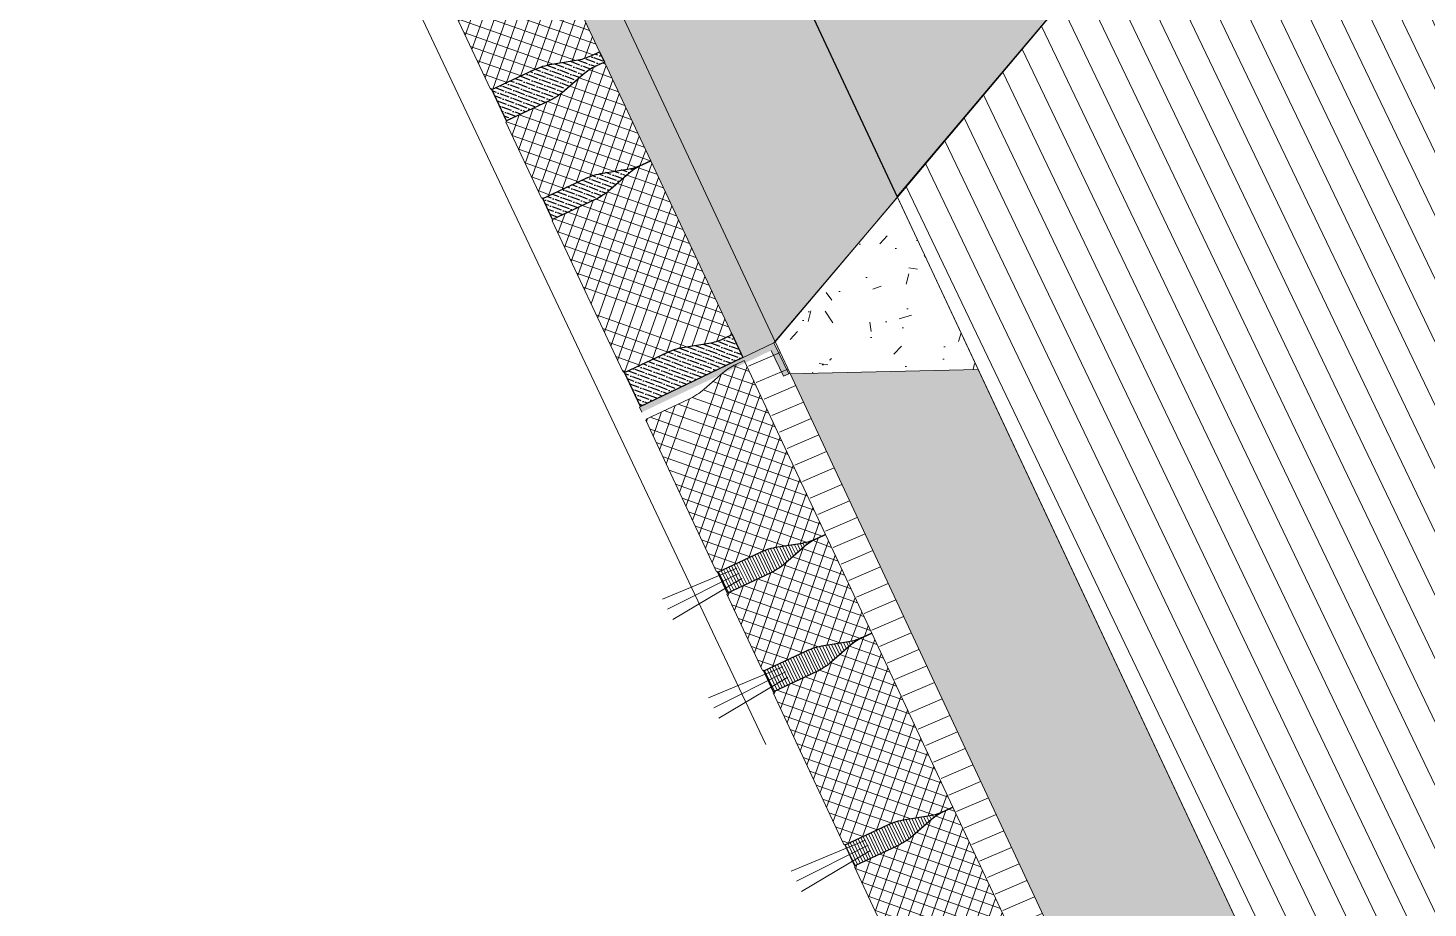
# Model space of a CAD drawing. Header units: metres. Extents: x 678805 to 1359287, y 2747329 to 5497370.
# Drawn here: x 679528.22 to 679529.441, y 2747457.234 to 2747458.002 of the extents above; entities that cross this region are included whole.
import ezdxf

# ---------------------------------------------------------------- set-up
doc = ezdxf.new("R2010")
doc.units = ezdxf.units.M
doc.layers.add('02-L-Waterfeatures 01', color=7, linetype='Continuous', true_color=0x4da6ff)
doc.layers.add('XREF_MON_WATERFEATURE$0$EIT_3 TR sorra', color=7, linetype='Continuous', true_color=0xd8ceb0)
doc.layers.add('XREF_MON_WATERFEATURE$0$-aux', color=50, linetype='Continuous', plot=False)
doc.layers.add('XREF_MON_WATERFEATURE$0$00_Aux', color=6, linetype='Continuous', plot=False)
for name, color, linetype, lineweight, true_color in [('XREF_MON_WATERFEATURE$0$02-L-projecció', 7, 'Continuous', 5, 0x636363), ('XREF_MON_WATERFEATURE$0$3- TR terra vegetal', 7, 'Continuous', 0, 0xbea68e), ('XREF_MON_WATERFEATURE$0$3-TR sorra granitica', 7, 'Continuous', 0, 0xf2dac9), ('XREF_MON_WATERFEATURE$0$3-TR tot_u', 7, 'Continuous', 5, 0x787878)]:
    doc.layers.add(name, color=color, linetype=linetype, lineweight=lineweight, true_color=true_color)
for name, color, linetype, lineweight in [('XREF_MON_WATERFEATURE$0$02-L-seccionat', 6, 'Continuous', 5), ('XREF_MON_WATERFEATURE$0$03-TR-L-1-CM', 7, 'Continuous', 0), ('XREF_MON_WATERFEATURE$0$1-CM', 7, 'Continuous', 0), ('XREF_MON_WATERFEATURE$0$1-L-GESPA', 64, 'Continuous', 0), ('XREF_MON_WATERFEATURE$0$2-metall', 5, 'Continuous', 0), ('XREF_MON_WATERFEATURE$0$3-TR Formigó', 252, 'Continuous', 0), ('XREF_MON_WATERFEATURE$0$3-TR terra compactada', 45, 'Continuous', 0), ('XREF_MON_WATERFEATURE$0$3-TR Tot-u', 37, 'Continuous', 0)]:
    doc.layers.add(name, color=color, linetype=linetype, lineweight=lineweight)

# ---------------------------------------------------------------- blocks, each defined once
blk = doc.blocks.new('XREF_MON_WATERFEATURE$0$Galvanized Metal Plate 100x30x1')
at = {"layer": 'XREF_MON_WATERFEATURE$0$2-metall'}
blk.add_hatch(color=256, dxfattribs=at).paths.add_polyline_path([(-0.005000000000002558, 0.1299999999767181), (-0.005000000000002558, 0.004999999999995453), (-0.03000000000000114, 0.005000000000009663), (-0.03000000000000114, 1.4210854715202e-14), (0, 0), (0, 0.1299999999767181)])
blk.add_line((-0.005000000000002558, 0.005000000000009663), (-0.03000000000000114, 0.005000000000009663), dxfattribs=at)
blk.add_lwpolyline([(-0.03000000000000114, 0.004999999999995453), (-0.03000000000000114, 1.4210854715202e-14), (0, 0), (0, 0.1299999999767181), (-0.005000000000002558, 0.1299999999767181)], dxfattribs=at)
blk = doc.blocks.new('XREF_MON_WATERFEATURE$0$General Section WaterFalls')
at = {"layer": 'XREF_MON_WATERFEATURE$0$3- TR terra vegetal'}
h = blk.add_hatch(dxfattribs=at)
h.set_pattern_fill('_USER', color=256, scale=0.002499999999999999, angle=-18.27604261022104, style=0, pattern_type=0)
h.set_pattern_definition([(359.9999999999999, (2.092076445464045, -0.01892526843585074), (0, 0.0025), [])])
edge = h.paths.add_edge_path()
edge.add_line((50.09015414258465, -32.03925677854568), (50.09022824896201, -32.03106133504419))
edge.add_arc((50.04181267134845, -32.03062353073619), 0.04841755740300056, -0.5180901328443627, 15.48092904174739)
edge.add_line((50.08847360871732, -32.01770003139973), (50.0827147467043, -31.99690736964207))
edge.add_arc((50.13778609549627, -31.9816544749774), 0.05714459103332797, 179.4819066751375, 195.480925755062, ccw=False)
edge.add_line((50.08064384059981, -31.98113775625825), (50.08101573729611, -31.9400106680872))
edge.add_line((50.08101573679596, -31.94001066684723), (50.10108579547624, -31.94019215258304))
edge.add_line((50.10108579555526, -31.94019215321168), (50.1007138975761, -31.98131924341105))
edge.add_arc((50.04357164772227, -31.98080252739601), 0.05714458607383564, -16.517109407062094, -0.5180902821103928, ccw=False)
edge.add_line((50.0983581552282, -31.9970488275867), (50.09222422541081, -32.01773394709809))
edge.add_arc((50.13864381890744, -32.0314991415944), 0.04841755087200608, 163.4828839569682, 179.481903067111)
edge.add_line((50.09022824745625, -32.03106133197434), (50.09015414163979, -32.03925677860345))
h = blk.add_hatch(dxfattribs=at)
h.set_pattern_fill('_USER', color=256, scale=0.002499999999999999, angle=-18.27604261022104, style=0, pattern_type=0)
h.set_pattern_definition([(359.9999999999999, (2.58574721775949, -0.02339298371225595), (0, 0.0025), [])])
edge = h.paths.add_edge_path()
edge.add_line((50.25763842603192, -32.0407748434227), (50.25771253424893, -32.03257939954797))
edge.add_arc((50.20929696084931, -32.03214159375057), 0.04841755328710718, -0.5180908874735294, 15.48092828320253)
edge.add_line((50.25595789309591, -32.01921809697524), (50.25019903111838, -31.99842543473889))
edge.add_arc((50.30527038266882, -31.9831725358963), 0.05714459455714467, 179.4819104452081, 195.4809295709795, ccw=False)
edge.add_line((50.24812812451273, -31.98265581903979), (50.2485000218723, -31.94152873108779))
edge.add_line((50.24850002210587, -31.94152873172425), (50.26857008038763, -31.94171021978044))
edge.add_line((50.26857007993385, -31.94171022018418), (50.26819818249923, -31.98283730762099))
edge.add_arc((50.21105592092499, -31.98232059064321), 0.05714459782225906, -16.51710976891951, -0.5180906227978994, ccw=False)
edge.add_line((50.26584244053811, -31.99856689432636), (50.2597085109773, -32.01925201343209))
edge.add_arc((50.30612809769809, -32.03301720693707), 0.04841754412309885, 163.4828842022214, 179.4819033208883)
edge.add_line((50.25771253323182, -32.03257939731702), (50.25763842593873, -32.04077484247767))
h = blk.add_hatch(dxfattribs=at)
h.set_pattern_fill('_USER', color=256, scale=0.002499999999999999, angle=-18.27604261022104, style=0, pattern_type=0)
h.set_pattern_definition([(359.9999999999999, (2.680706356652081, -0.02425879612565041), (0, 0.0025), [])])
edge = h.paths.add_edge_path()
edge.add_line((50.35259756399319, -32.04164065467194), (50.35267167209965, -32.0334452107607))
edge.add_arc((50.30425609834492, -32.03300740593113), 0.04841755328710718, -0.5180908874735294, 15.48092820665205)
edge.add_line((50.3509170319885, -32.02008390938863), (50.34515816993591, -31.9992912466371))
edge.add_arc((50.40022952109575, -31.98403834691271), 0.0571445946539326, 179.4819104096079, 195.4809295061197, ccw=False)
edge.add_line((50.34308726340532, -31.98352163145319), (50.34345916065434, -31.94239454346468))
edge.add_line((50.34345916099846, -31.94239454343915), (50.36352921924474, -31.94257603197402))
edge.add_line((50.36352921882644, -31.94257603259757), (50.36315732150236, -31.98370312007089))
edge.add_arc((50.30601506168023, -31.98318640282378), 0.05714459620778652, -16.51711018543432, -0.5180910848902727, ccw=False)
edge.add_line((50.36080157896504, -31.99943270580843), (50.35466764951477, -32.02011782495067))
edge.add_arc((50.40108723752201, -32.03388301935047), 0.04841754573785231, 163.4828835922333, 179.4819027326508)
edge.add_line((50.35267167072743, -32.03344520879909), (50.35259756354488, -32.04164065399625))
at = {"layer": 'XREF_MON_WATERFEATURE$0$3-TR Formigó'}
h = blk.add_hatch(dxfattribs=at)
h.set_pattern_fill('ANSI37', color=256, scale=0.002999999999999998, angle=-18.34738595099282, style=0)
h.set_pattern_definition([(44.92865665922822, (6.574989960994571, -0.8212442570365965), (-0.006726800370768202, 0.006743573368165632), []), (134.9286566592282, (6.574989960994571, -0.8212442570365965), (-0.006743573368165632, -0.006726800370768202), [])])
edge = h.paths.add_edge_path()
edge.add_line((50.09015414165333, -32.03925677854568), (50.09022825064414, -32.03106133492651))
edge.add_arc((50.0418126732111, -32.03062353143468), 0.04841755740300056, -0.5180901328443627, 15.48092904174739)
edge.add_line((50.08847361011431, -32.01770003209822), (50.082714746858, -31.99690737336275))
edge.add_arc((50.13778609735891, -31.98165447684005), 0.05714459329498054, 179.4819078841241, 195.480927047344, ccw=False)
edge.add_line((50.08064384013414, -31.98113775881939), (50.08101570466689, -31.94001416588591))
edge.add_line((50.08101570466533, -31.94001416582614), (50.08021853193665, -31.94000695801429))
edge.add_line((50.08021853258833, -31.94000695785508), (50.08022616449849, -31.9391629164334))
edge.add_line((50.08022616337985, -31.93916291650385), (49.88066287337971, -31.9373583410329))
edge.add_line((49.88066287478432, -31.93735834117979), (49.8806552416227, -31.93820238267856))
edge.add_line((49.88065524073318, -31.93820238253102), (49.87985806862002, -31.93819517099926))
edge.add_line((49.8798580695875, -31.93819517130032), (49.87948620491281, -31.97931876614852))
edge.add_arc((49.82234394503757, -31.97880205418915), 0.05714459526864141, -16.517105482874115, -0.51808637105961, ccw=False)
edge.add_line((49.87713046325371, -31.99504835251719), (49.87099653203883, -32.01573347254785))
edge.add_arc((49.91741613019258, -32.02949866233394), 0.04841755376269415, 163.4828921215473, 179.4819112537158)
edge.add_line((49.86900055548176, -32.02906085946597), (49.86892644744626, -32.03725630241984))
edge.add_line((49.86892644735053, -32.03725630184636), (50.09015414218705, -32.03925677841718))
h = blk.add_hatch(dxfattribs=at)
h.set_pattern_fill('ANSI37', color=256, scale=0.002999999999999998, angle=-18.34738595099282, style=0)
h.set_pattern_definition([(44.92865665922822, (7.163620001636446, -0.8265635166317225), (-0.006726800370768202, 0.006743573368165632), []), (134.9286566592282, (7.163620001636446, -0.8265635166317225), (-0.006743573368165632, -0.006726800370768202), [])])
edge = h.paths.add_edge_path()
edge.add_line((50.25763845723122, -32.04077127645724), (50.25771256441787, -32.03257583273263))
edge.add_arc((50.20929698366672, -32.03213802166283), 0.04841755954794266, -0.5180984677643847, 15.48092063279454)
edge.add_line((50.2559579256922, -32.01921452931128), (50.25019906173714, -31.99842187083545))
edge.add_arc((50.30527040828019, -31.98316897451878), 0.05714459000223031, 179.4819084718825, 195.480927569171, ccw=False)
edge.add_line((50.24812815524638, -31.98265225766227), (50.24850001933695, -31.94152866458275))
edge.add_line((50.2485000193119, -31.94152866466902), (50.24770284632257, -31.94152145579029))
edge.add_line((50.24770284630358, -31.94152145530097), (50.24771047898754, -31.94067741413484))
edge.add_line((50.2477104794234, -31.94067741371691), (50.10189057002284, -31.93935881801454))
edge.add_line((50.10189056908712, -31.93935881834477), (50.10188293810496, -31.94020286252492))
edge.add_line((50.10188293782994, -31.94020286295563), (50.10108576424015, -31.94019564995541))
edge.add_line((50.10108576482162, -31.94019564893097), (50.10071390040758, -31.98131924484604))
edge.add_arc((50.0435716509819, -31.98080252902582), 0.05714458607383564, -16.517109407062094, -0.5180902821103928, ccw=False)
edge.add_line((50.09835815848783, -31.99704882968217), (50.09222422889561, -32.01773395073912))
edge.add_arc((50.13864382216707, -32.03149914415553), 0.0484175511476064, 163.4828856008782, 179.4819047255243)
edge.add_line((50.09022825118154, -32.03106133593246), (50.09015414222622, -32.03925677907296))
edge.add_line((50.09015414165333, -32.03925677854568), (50.25763845662859, -32.04077127608215))
h = blk.add_hatch(dxfattribs=at)
h.set_pattern_fill('ANSI37', color=256, scale=0.002999999999999998, angle=-18.34738595099282, style=0)
h.set_pattern_definition([(44.92865665922822, (7.163619969505817, -0.8265670840628445), (-0.006726800370768202, 0.006743573368165632), []), (134.9286566592282, (7.163619969505817, -0.8265670840628445), (-0.006743573368165632, -0.006726800370768202), [])])
edge = h.paths.add_edge_path()
edge.add_line((50.35259759612381, -32.04163708933629), (50.35267170577789, -32.03344164593616))
edge.add_arc((50.30425612116233, -32.03300384292379), 0.04841756400291587, -0.5180874265220123, 15.48093170709386)
edge.add_line((50.35091706365347, -32.02008034079336), (50.34515820021564, -31.99928768297873))
edge.add_arc((50.40022954670712, -31.98403478809632), 0.05714458932275431, 179.4819072091404, 195.4809263397831, ccw=False)
edge.add_line((50.34308729460463, -31.98351806961), (50.34345915921244, -31.9423944771917))
edge.add_line((50.34345915867016, -31.94239447661676), (50.3426619857163, -31.94238726725935))
edge.add_line((50.3426619861275, -31.9423872679472), (50.34266961884694, -31.94154322630239))
edge.add_line((50.34266961878166, -31.94154322566465), (50.2693748212635, -31.94088044918907))
edge.add_line((50.26937482180074, -31.94088044855744), (50.26936718871418, -31.9417244905714))
edge.add_line((50.26936718821526, -31.94172449130565), (50.26857001514269, -31.94171727896665))
edge.add_line((50.26857001474127, -31.94171727937646), (50.26819815062338, -31.98284087587974))
edge.add_arc((50.21105590183288, -31.98232416110113), 0.05714458472601425, -16.51710749379299, -0.5180883785645278, ccw=False)
edge.add_line((50.26584240887314, -31.99857045919634), (50.25970847832561, -32.0192555809186))
edge.add_arc((50.30612807394937, -32.03302077180706), 0.04841755169880714, 163.4828888886983, 179.4819080003339)
edge.add_line((50.25771250203252, -32.03258296730928), (50.25763839477082, -32.0407784105187))
edge.add_line((50.25763839529827, -32.04077841015533), (50.35259759655146, -32.04163708883824))
h = blk.add_hatch(dxfattribs=at)
h.set_pattern_fill('ANSI37', color=256, scale=0.002999999999999998, angle=-18.34738595099282, style=0)
h.set_pattern_definition([(44.92865665922822, (7.426063454709947, -0.8289438264910132), (-0.006726800370768202, 0.006743573368165632), []), (134.9286566592282, (7.426063454709947, -0.8289438264910132), (-0.006743573368165632, -0.006726800370768202), [])])
edge = h.paths.add_edge_path()
edge.add_line((50.52008191077039, -32.04315158678219), (50.52015601795703, -32.03495614305758))
edge.add_arc((50.4717404381372, -32.03451833128929), 0.04841755954794266, -0.5180984677643847, 15.48092063279454)
edge.add_line((50.51840137923136, -32.02159483870491), (50.5126425152763, -32.00080218022907))
edge.add_arc((50.56771386228502, -31.98554928484373), 0.05714459000223031, 179.4819084718825, 195.480927569171, ccw=False)
edge.add_line((50.5105716092512, -31.98503256775439), (50.51094347334178, -31.94390897467488))
edge.add_line((50.51094347285107, -31.94390897406265), (50.51014629986173, -31.94390176518392))
edge.add_line((50.51014629984275, -31.94390176446177), (50.5101539325267, -31.94305772329564))
edge.add_line((50.51015393296257, -31.94305772334337), (50.364334023562, -31.941739127641))
edge.add_line((50.3643340235576, -31.94173912820406), (50.36432639257544, -31.94258317238421))
edge.add_line((50.36432639230043, -31.94258317304775), (50.36352921871064, -31.94257596004753))
edge.add_line((50.36352921882644, -31.94257595902309), (50.36315735441241, -31.98369955493817))
edge.add_arc((50.3060151040554, -31.98318283958361), 0.05714458607383564, -16.517109407062094, -0.5180902821103928, ccw=False)
edge.add_line((50.36080161202699, -31.99942913930863), (50.35466768243477, -32.02011426036558))
edge.add_arc((50.40108727663755, -32.03387945378199), 0.0484175511476064, 163.4828856008782, 179.4819047255243)
edge.add_line((50.35267170518637, -32.03344164555892), (50.35259759623104, -32.04163708869942))
edge.add_line((50.35259759519249, -32.04163708817214), (50.52008191016775, -32.04315158570861))
h = blk.add_hatch(dxfattribs=at)
h.set_pattern_fill('ANSI37', color=256, scale=0.002999999999999999, angle=-18.27604261022104, style=0)
h.set_pattern_definition([(44.99999999999999, (6.980979096144438, -0.8794423167128116), (-0.006735192090801862, 0.006735192090801865), []), (134.9999999999999, (6.980979096144438, -0.8794423167128116), (-0.006735192090801865, -0.006735192090801862), [])])
edge = h.paths.add_edge_path()
edge.add_line((50.71246720058843, -32.04463402274996), (50.71253110301843, -32.03643849305733))
edge.add_arc((50.66411501541734, -32.03606096841395), 0.04841755882590122, -0.4467548583182131, 15.55226428892074)
edge.add_line((50.71075982786715, -32.0230793855153), (50.70497507786727, -32.0022939139656))
edge.add_arc((50.76002739137039, -31.98697245540097), 0.05714459101218528, 179.5532511125338, 195.5522702470631, ccw=False)
edge.add_line((50.70288453763351, -31.98652689019218), (50.70320519523069, -31.94540286626992))
edge.add_line((50.70320519478992, -31.94540286529809), (50.70240801332557, -31.94539664912965))
edge.add_line((50.70240801339969, -31.94539665011689), (50.70241459535286, -31.94455259982676))
edge.add_line((50.70241459598765, -31.94455259945244), (50.55659315752607, -31.94341557642186))
edge.add_line((50.55659315735102, -31.94341557612643), (50.55658657746676, -31.94425962906142))
edge.add_line((50.55658657709137, -31.94425962935202), (50.5557893951371, -31.94425340909859))
edge.add_line((50.55578939570114, -31.94425340881571), (50.55546873763446, -31.98537743601571))
edge.add_arc((50.49832588853315, -31.98493187315762), 0.0571445857302265, -16.445765776522194, -0.4467466918054015, ccw=False)
edge.add_line((50.5531325833872, -32.00110994186252), (50.54702441502839, -32.02180268502477))
edge.add_arc((50.59346111305058, -32.03551006736234), 0.04841755091846363, 163.5542290581637, 179.5532481786626)
edge.add_line((50.54504503356293, -32.03513254504651), (50.54498112947479, -32.04332807419154))
edge.add_line((50.54498113039881, -32.04332807380706), (50.71246720138104, -32.04463402225306))
h = blk.add_hatch(dxfattribs=at)
h.set_pattern_fill('ANSI37', color=256, scale=0.002999999999999999, angle=-18.27604261022104, style=0)
h.set_pattern_definition([(44.99999999999999, (6.980979096610099, -0.8794423160143197), (-0.006735192090801862, 0.006735192090801865), []), (134.9999999999999, (6.980979096610099, -0.8794423160143197), (-0.006735192090801865, -0.006735192090801862), [])])
edge = h.paths.add_edge_path()
edge.add_line((50.80742737138644, -32.04537795693614), (50.80749127628386, -32.03718242756798))
edge.add_arc((50.75907518528402, -32.03680491168052), 0.04841756329248895, -0.4467438236486732, 15.55227535667759)
edge.add_line((50.80571999913082, -32.02382331714034), (50.79993524964816, -32.00303784625186))
edge.add_arc((50.85498756309971, -31.98771639121696), 0.05714459042789036, 179.553249814863, 195.5522689535439, ccw=False)
edge.add_line((50.79784470889717, -31.98727082437836), (50.79816536701158, -31.94614680111731))
edge.add_line((50.7981653669849, -31.94614680111408), (50.79736818570207, -31.94614058402479))
edge.add_line((50.79736818606034, -31.94614058430307), (50.79737476790297, -31.94529653397643))
edge.add_line((50.79737476818264, -31.94529653410427), (50.72407920216135, -31.94472502299807))
edge.add_line((50.72407920192927, -31.94472502241842), (50.72407261968404, -31.9455690735929))
edge.add_line((50.72407261934131, -31.9455690740142), (50.72327543805031, -31.94556285397982))
edge.add_line((50.72327543841675, -31.9455628534779), (50.72295478064622, -31.9866868812661))
edge.add_arc((50.66581193264574, -31.98624132014811), 0.05714458402054452, -16.445764324364518, -0.44674515957092353, ccw=False)
edge.add_line((50.72061862656847, -32.00241938629188), (50.71451045728983, -32.02311212964074))
edge.add_arc((50.76094715623185, -32.03681950992905), 0.04841755135676758, 163.554232349569, 179.5532514948844)
edge.add_line((50.71253107720986, -32.03644199064001), (50.71246717470481, -32.04463751981746))
edge.add_line((50.7124671745114, -32.0446375196334), (50.80742737128873, -32.04537795704346))
h = blk.add_hatch(dxfattribs=at)
h.set_pattern_fill('ANSI37', color=256, scale=0.002999999999999999, angle=-18.27604261022104, style=0)
h.set_pattern_definition([(44.99999999999999, (7.253425007686019, -0.8815736698452383), (-0.006735192090801862, 0.006735192090801865), []), (134.9999999999999, (7.253425007686019, -0.8815736698452383), (-0.006735192090801865, -0.006735192090801862), [])])
edge = h.paths.add_edge_path()
edge.add_line((50.98491311166435, -32.04676537588239), (50.98497701409435, -32.03856984618975))
edge.add_arc((50.93656092695892, -32.03819232201204), 0.04841755882590122, -0.4467548583182131, 15.55226428892074)
edge.add_line((50.98320573894307, -32.02521073864773), (50.97742098894319, -32.00442526709803))
edge.add_arc((51.03247330337763, -31.98910380806774), 0.05714459101218528, 179.5532511125338, 195.5522702470631, ccw=False)
edge.add_line((50.97533044917509, -31.98865824332461), (50.97565110677228, -31.94753421940235))
edge.add_line((50.9756511063315, -31.94753421843052), (50.97485392486715, -31.94752800226208))
edge.add_line((50.97485392494127, -31.94752800348215), (50.97486050689444, -31.94668395319202))
edge.add_line((50.97486050752923, -31.9466839521192), (50.82903906906765, -31.94554692908863))
edge.add_line((50.82903906842694, -31.94554692925885), (50.82903248854268, -31.94639098219385))
edge.add_line((50.82903248863295, -31.94639098271728), (50.82823530667869, -31.94638476246385))
edge.add_line((50.82823530677706, -31.94638476194814), (50.82791464871038, -31.98750878914814))
edge.add_arc((50.77077180054039, -31.98706322629005), 0.0571445857302265, -16.445765776522194, -0.4467466918054015, ccw=False)
edge.add_line((50.82557849492878, -32.00324129499495), (50.81947032656997, -32.02393403815719))
edge.add_arc((50.86590702459216, -32.03764142049477), 0.04841755091846363, 163.5542290581637, 179.5532481786626)
edge.add_line((50.81749094463885, -32.0372638979461), (50.81742704055071, -32.04545942709113))
edge.add_line((50.81742704147473, -32.04545942693949), (50.98491311245696, -32.04676537538549))
at = {"layer": 'XREF_MON_WATERFEATURE$0$3-TR sorra granitica'}
h = blk.add_hatch(dxfattribs=at)
h.set_pattern_fill('LINE', color=256, scale=0.004999999999999998, angle=69.72395738977895, style=0)
h.set_pattern_definition([(87.99999999999994, (68.07752234721556, 216.894108738983), (-0.01586532937892815, 0.0005540295101522106), [])])
h.paths.add_polyline_path([(46.89664648473263, -32.04174399282783), (50.52290014317259, -32.07450938317925), (50.52317120041698, -32.04451060760766), (46.89664648519829, -32.01037536654621)])
at = {"layer": 'XREF_MON_WATERFEATURE$0$3-TR terra compactada'}
h = blk.add_hatch(dxfattribs=at)
h.set_pattern_fill('LINE', color=256, scale=0.007499999999999998)
h.set_pattern_definition([(359.9999999999999, (-1.593222050461918, -1.450000001117587), (3.469446951953614e-18, 0.0238125), [])])
edge = h.paths.add_edge_path(flags=16)
edge.add_arc((87.91270721703768, -34.89102650922723), 0.03000000000000113, 0, 360)
h.paths.add_polyline_path([(60.86794612370431, -34.06345526850782), (60.86794612370431, -34.8165326055605), (77.28848761087283, -34.81653260439634), (77.28848760994151, -35.96653260430321), (94.02980208816007, -35.96653260337189), (94.02346620196477, -34.53352967253886), (88.77741158520803, -34.42881766473874), (88.7764219455421, -34.4783984052483), (88.67512278445065, -34.8564527768176), (84.06023222394288, -34.76436978625134), (83.96552849235013, -34.41241660504602), (83.95774579746649, -34.38224918977357), (83.95875280490145, -34.33179827523418), (79.98875382728875, -34.25026744417846), (79.98875382775441, -35.78771875007078), (77.43852502759546, -35.78771875007078), (77.43852502852678, -35.43748732609674), (78.61814005719498, -35.43770227907225), (78.05505687510595, -33.4629564518109), (67.10211191978306, -33.3788115279749), (67.01179703883827, -33.17811179091223), (66.85097349714488, -33.17687627975829), (63.56725041614845, -33.15126436809078), (63.56725041707978, -34.70336046814919), (61.01713174395263, -34.70336046768352), (61.01713174441829, -34.35336060426198), (62.10765844490379, -34.35336060402915), (61.58575402200222, -32.50950451311655), (50.6815704330802, -32.42573419259861), (50.59114177431911, -32.2250335814897), (50.42511908290908, -32.2237581287045), (47.14811543934047, -32.19819437991828), (47.14721526950598, -33.38156245509163), (44.99754665372893, -33.38156245509163), (44.99754665279761, -33.03156259073876), (45.56926759378985, -33.03156259120442), (45.14311256445944, -31.55625739693642), (34.2616229839623, -31.47266142093576), (34.17091776337475, -31.2719586850144), (34.00475173024461, -31.27068213094026), (30.72633214015514, -31.24511096207425), (30.72633214108646, -32.37863686797209), (28.57621343620121, -32.37863686820492), (28.57621343526989, -32.02863700361922), (29.14793437626213, -32.02863700361922), (28.72177934786305, -30.55333180958405), (17.8412764519453, -30.4697434140835), (17.68143947003409, -31.50181839196011), (28.27606689184904, -31.50181839149445), (28.27606689091772, -32.61037793336436), (44.44740463607013, -32.61037793196738), (44.44740463700145, -34.06345526920632)])
at = {"layer": 'XREF_MON_WATERFEATURE$0$3-TR Tot-u'}
h = blk.add_hatch(dxfattribs=at)
h.set_pattern_fill('EARTH', color=256, scale=0.004999999999999998, angle=-84.07414778341365)
h.set_pattern_definition([(275.9258522165863, (-9.313225746154785e-10, -4.656612873077393e-10), (0.03485825126725671, -0.02830242601949161), [0.03175, -0.03175]), (275.9258522165863, (0.01184262614697218, 0.001229217275977135), (0.03485825126725671, -0.02830242601949161), [0.03175, -0.03175]), (275.9258522165863, (0.02368525322526693, 0.002458434319123626), (0.03485825126725671, -0.02830242601949161), [0.03175, -0.03175]), (5.925852216586345, (0.02804253529757261, -0.00107936910353601), (0.02830242601949161, 0.03485825126725671), [0.03174999999999998, -0.03174999999999998]), (5.925852216586345, (0.02927175164222717, -0.01292199594900012), (0.02830242601949161, 0.03485825126725671), [0.03174999999999998, -0.03174999999999998]), (5.925852216586345, (0.03050096938386559, -0.02476462326012552), (0.02830242601949161, 0.03485825126725671), [0.03174999999999998, -0.03174999999999998])])
h.paths.add_polyline_path([(50.42511908290908, -32.2237581287045), (50.49240500992164, -32.07423384138383), (46.89760287944227, -32.04175263433717), (46.89760287851095, -32.08275678753853), (47.1476576034911, -32.19819080852903)])
h = blk.add_hatch(dxfattribs=at)
h.set_pattern_fill('EARTH', color=256, scale=0.004999999999999998, angle=-84.07414778341365)
h.set_pattern_definition([(275.9258522165863, (60.71546804439276, -33.50333952344954), (0.03485825126725671, -0.02830242601949161), [0.03175, -0.03175]), (275.9258522165863, (60.72731067147106, -33.50211030617356), (0.03485825126725671, -0.02830242601949161), [0.03175, -0.03175]), (275.9258522165863, (60.73915329854935, -33.50088108866476), (0.03485825126725671, -0.02830242601949161), [0.03175, -0.03175]), (5.925852216586345, (60.743510580156, -33.50441889185458), (0.02830242601949161, 0.03485825126725671), [0.03174999999999995, -0.03174999999999995]), (5.925852216586345, (60.74473979650065, -33.51626151846722), (0.02830242601949161, 0.03485825126725671), [0.03174999999999995, -0.03174999999999995]), (5.925852216586345, (60.74596901470795, -33.52810414601117), (0.02830242601949161, 0.03485825126725671), [0.03174999999999995, -0.03174999999999995])])
h.paths.add_polyline_path([(50.6815704330802, -32.42573419259861), (61.58575402200222, -32.50950451311655), (61.64629130344838, -32.72335900692269), (62.41704348940402, -32.72336055757478), (62.41704473039135, -32.50335776759312), (61.79187253303826, -32.50335656618699), (61.73765311250463, -32.31066556135193), (50.59125555213541, -32.22503445576876)])
at = {"layer": 'XREF_MON_WATERFEATURE$0$3-TR tot_u'}
h = blk.add_hatch(dxfattribs=at)
h.set_pattern_fill('AR-CONC', color=256, scale=0.0004999999999999998, angle=90.27678088138283)
h.set_pattern_definition([(140.2767808813828, (-9.313225746154785e-10, -4.656612873077393e-10), (0.00752940831914669, 0.09112977025436625), [0.009525, -0.104775]), (85.27678088138289, (-9.313225746154785e-10, -4.656612873077393e-10), (-0.09544218246381951, -0.0180829760590076), [0.00762, -0.083820292085]), (190.7282255813828, (0.000627448782324791, 0.007594122551381588), (-0.08791277024958875, 0.07304679397383138), [0.008095004399999996, -0.08904512229999996]), (136.4609808813828, (-0.02539970446377993, -0.000122700585052371), (0.02036616536872721, 0.135639486306251), [0.0142875, -0.1571625]), (186.9123384913827, (-0.02370253717526793, 0.01118057989515364), (-0.1242850351344667, 0.1181030589831279), [0.01214251157000001, -0.13356780408]), (81.46093205138288, (-0.02539970446377993, -0.000122700585052371), (-0.1242850351284049, 0.1181030589898943), [0.011429983535, -0.12572986596]), (111.2767808813828, (-0.01911112852394581, 0.01260782638564706), (0.05076579922627469, 0.07605331832968265), [0.009524999999999997, -0.104775]), (56.27678088138284, (-0.01911112852394581, 0.01260782638564706), (-0.09224218262257797, 0.03045577347668214), [0.00762, -0.08381999999999998]), (161.7282258813828, (-0.01488064555451274, 0.01894560270011425), (-0.04147638387081799, 0.1065090916350389), [0.0080950044, -0.08904496879999999]), (127.7767808813828, (-9.313225746154785e-10, -4.656612873077393e-10), (-0.0422844862299229, 0.001340052794281255), [0, -0.08280399999999999, 0, -0.08508999999999999, 0, -0.08413749999999999]), (97.77678088138279, (-9.313225746154785e-10, -4.656612873077393e-10), (-0.05025109645929177, 0.03316746933154464), [0, -0.04851399999999999, 0, -0.08089899999999998, 0, -0.0320675]), (57.77678088138285, (0.0001368108205497265, -0.02832066966220737), (0.002536838549615346, 0.06780834352447482), [0, -0.03175000000000001, 0, -0.09906000000000006, 0, -0.1314450000000001]), (47.77678088138283, (0.0001981602981686592, -0.04102052142843604), (-0.0130708823965968, 0.07400231239268362), [0, -0.041275, 0, -0.065786, 0, -0.093345])])
h.paths.add_polyline_path([(50.52290014270693, -32.07313354732469), (50.49290014244616, -32.07313354685903), (50.42511908430606, -32.2237581233494), (50.59114177431911, -32.2250335814897)])
h = blk.add_hatch(dxfattribs=at)
h.set_pattern_fill('AR-CONC', color=256, scale=0.0002499999999999997, angle=90.27678088138283)
h.set_pattern_definition([(158.5528234916038, (16.41957955155522, -0.9746390371583402), (-0.01071414020334408, 0.04444703537656459), [0.004762499999999992, -0.05238749999999992]), (103.5528234916037, (16.41957955155522, -0.9746390371583402), (-0.042478511822929, -0.02355052202099124), [0.003809999999999991, -0.04191014604249987]), (209.0042681916038, (16.41868670936674, -0.9709351295605302), (-0.05319265014223657, 0.02089651386113734), [0.004047502199999994, -0.04452256114999994]), (154.7370234916037, (16.40753956185654, -0.9786799072753638), (-0.01159854796105582, 0.06759205884945055), [0.007143749999999993, -0.07858124999999992]), (205.1883811016037, (16.40657301200554, -0.9730472429655492), (-0.07752613342460271, 0.03658516449488297), [0.006071255784999993, -0.06678390203999988]), (99.73697466160377, (16.40753956185654, -0.9786799072753638), (-0.07752613342278562, 0.03658516449904599), [0.005714991767499993, -0.0628649329799999]), (129.5528234916038, (16.40852912468836, -0.9716496961191297), (0.01217751511735449, 0.04406843003303181), [0.004762499999999995, -0.05238749999999995]), (74.55282349160389, (16.40852912468836, -0.9716496961191297), (-0.04856998646426811, -3.622266203678892e-06), [0.003809999999999995, -0.04190999999999991]), (180.0042684916038, (16.40954391798005, -0.9679773268289864), (-0.03639247154533939, 0.04406480761108347), [0.004047502199999996, -0.04452248439999996]), (146.0528234916038, (16.41957955155522, -0.9746390371583402), (-0.02028587552938745, -0.005993882991116794), [0, -0.04140199999999994, 0, -0.04254499999999994, 0, -0.04206874999999994]), (116.0528234916039, (16.41957955155522, -0.9746390371583402), (-0.02905871588294157, 0.007867938773241594), [0, -0.02425699999999996, 0, -0.04044949999999992, 0, -0.01603374999999996]), (76.05282349160386, (16.42408512253314, -0.9880636255256832), (-0.009427757665139926, 0.03259170348029379), [0, -0.01587499999999993, 0, -0.04952999999999987, 0, -0.06572249999999973]), (66.05282349160387, (16.42610555933788, -0.9940836201421916), (-0.01780916575072015, 0.03308521069580599), [0, -0.02063749999999998, 0, -0.03289299999999997, 0, -0.04667249999999996])])
h.paths.add_polyline_path([(61.73765311250463, -32.31066556135193), (61.91613929020241, -32.16203233716078), (50.52306428411976, -32.07450615614653), (50.59515397809446, -32.2336976248771)])
at = {"layer": 'XREF_MON_WATERFEATURE$0$EIT_3 TR sorra'}
h = blk.add_hatch(dxfattribs=at)
h.set_pattern_fill('ANSI36', color=256, scale=0.001075000000000009, angle=-1.01420071025247, style=0, double=1)
h.set_pattern_definition([(43.98579928974752, (20.82612808654085, -102.0305910126772), (0.00192727512556013, 0.006603891924047489), [0.008532812500000061, -0.001706562500000013, 0, -0.001706562500000013])])
edge = h.paths.add_edge_path()
edge.add_line((50.54498112900183, -32.04332807427272), (50.52302524978622, -32.04326504137216))
edge.add_line((50.52302524959669, -32.04326504096389), (50.52290125096612, -31.94401896990793))
edge.add_line((50.52290125098079, -31.94401897024363), (50.55578942156669, -31.94424991470257))
edge.add_line((50.55578942224383, -31.94424991449341), (50.55546873521526, -31.98537743651714))
edge.add_arc((50.49832588294521, -31.98493187502027), 0.05714458935629539, -16.445764025470226, -0.44674491845137254, ccw=False)
edge.add_line((50.55313258059323, -32.00110994302668), (50.54702441204473, -32.02180268416468))
edge.add_arc((50.59346110606566, -32.0355100617744), 0.04841754610587804, 163.5542319968001, 179.5532511259432)
edge.add_line((50.54504503216594, -32.03513254318386), (50.54498112907678, -32.04332807413))
edge.add_line((50.54498112900183, -32.04332807427272), (50.52302524978622, -32.04326504137216))
h = blk.add_hatch(dxfattribs=at)
h.set_pattern_fill('ANSI36', color=256, scale=0.001075000000000009, angle=-1.01420071025247, style=0, double=1)
h.set_pattern_definition([(43.98579928974752, (20.73116786265746, -102.0298540722579), (0.00192727512556013, 0.006603891924047489), [0.008532812500000061, -0.001706562500000013, 0, -0.001706562500000013])])
edge = h.paths.add_edge_path()
edge.add_line((50.7124671745114, -32.04463751870207), (50.71253107797177, -32.03644198885933))
edge.add_arc((50.66411499772221, -32.03606447111815), 0.04841755257304683, -0.446747268807744, 15.55227187194372)
edge.add_line((50.71075980179012, -32.02308288356289), (50.70497505376776, -32.00229740825269))
edge.add_arc((50.76002736994997, -31.98697594576515), 0.0571445942156798, 179.5532539892588, 195.5522731529117, ccw=False)
edge.add_line((50.7028845124878, -31.98653038381599), (50.70320519919291, -31.94540286462783))
edge.add_line((50.70320519944653, -31.94540286390111), (50.72327546816638, -31.94555936110523))
edge.add_line((50.72327546775341, -31.94555936101824), (50.72295478097324, -31.98668687969122))
edge.add_arc((50.66581192100421, -31.98624131618999), 0.05714459736739348, -16.445766153051807, -0.4467470114216212, ccw=False)
edge.add_line((50.72061862610281, -32.00241938792169), (50.71451045781089, -32.02311212865403))
edge.add_arc((50.76094714831561, -32.03681951039471), 0.0484175439073625, 163.5542282206263, 179.5532473088979)
edge.add_line((50.7125310767442, -32.03644198761322), (50.71246717420775, -32.04463751874189))
h = blk.add_hatch(dxfattribs=at)
h.set_pattern_fill('ANSI36', color=256, scale=0.001075000000000009, angle=-1.01420071025247, style=0, double=1)
h.set_pattern_definition([(43.98579928974752, (21.09857399808243, -102.0327223655768), (0.00192727512556013, 0.006603891924047489), [0.008532812500000061, -0.001706562500000013, 0, -0.001706562500000013])])
edge = h.paths.add_edge_path()
edge.add_line((50.81742704054341, -32.04545942740515), (50.80742734657148, -32.04538145662036))
edge.add_line((50.80742734624073, -32.04538145661354), (50.80749124833909, -32.03718592681138))
edge.add_arc((50.75907516758889, -32.0368084050715), 0.04841755279407357, -0.4467514048749424, 15.55226774490095)
edge.add_line((50.80571997305378, -32.02382681961171), (50.79993522355888, -32.00304134430559))
edge.add_arc((50.85498753283173, -31.98771988740191), 0.05714458762337835, 179.5532517402217, 195.5522708379812, ccw=False)
edge.add_line((50.7978446832858, -31.98727432265878), (50.79816536910248, -31.94614680170601))
edge.add_line((50.79816536931321, -31.94614680111408), (50.82823533373003, -31.94638126722069))
edge.add_line((50.82823533378541, -31.94638126762584), (50.82791464701342, -31.9875087892439))
edge.add_arc((50.77077179308981, -31.98706322582439), 0.05714459073350465, -16.445765473899826, -0.44674634346989706, ccw=False)
edge.add_line((50.82557849260047, -32.00324129569344), (50.81947032427306, -32.02393403690446))
edge.add_arc((50.8659070180729, -32.03764141513966), 0.04841754612075075, 163.5542325475677, 179.553251692707)
edge.add_line((50.81749094324186, -32.03726389678195), (50.81742703982107, -32.04545942761856))
edge.add_line((50.81742704054341, -32.04545942740515), (50.80742734657148, -32.04538145662036))
h = blk.add_hatch(dxfattribs=at)
h.set_pattern_fill('ANSI36', color=256, scale=0.001075000000000009, angle=-1.01420071025247, style=0, double=1)
h.set_pattern_definition([(62.26184189996857, (84.49806383391842, 215.9410314029083), (-0.0002408934137096957, 0.006875154421344565), [0.008532812500000075, -0.001706562500000016, 0, -0.001706562500000016])])
h.paths.add_polyline_path([(50.52306428411976, -32.07450615614653), (61.91613929020241, -32.16203233692795), (61.91637309920043, -32.13203316531144), (50.52302524959669, -32.04326504096389)])
at = {"layer": 'XREF_MON_WATERFEATURE$0$-aux'}
for points in [[(50.09015414118767, -32.03925677901134), (50.09015414258465, -32.03925677854568), (50.0902282493189, -32.03106133500114, 0.06992251114754273), (50.08847360871732, -32.01770003139973), (50.08271474577487, -31.99690736993216, -0.06992251114800961), (50.08064384059981, -31.98113775625825), (50.08101573679596, -31.94001066684723), (50.10108579555526, -31.94019215321168), (50.10071389749646, -31.9813192433212, -0.0699225111484148), (50.0983581552282, -31.9970488275867), (50.09222422586754, -32.01773394667543, 0.06992251114798485), (50.09022824745625, -32.03106133197434), (50.09015414118767, -32.03925677901134), (50.09015414258465, -32.03925677854568)], [(50.25763842510059, -32.04077484225854), (50.25763842603192, -32.0407748434227), (50.25771253416315, -32.03257939917967, 0.06992251114754273), (50.25595789309591, -32.01921809697524), (50.25019903155044, -31.99842543434352, -0.06992251114800961), (50.24812812451273, -31.98265581903979), (50.24850002210587, -31.94152873172425), (50.26857007993385, -31.94171022018418), (50.26819818280637, -31.98283730749972, -0.0699225111484148), (50.26584244053811, -31.99856689432636), (50.25970851071179, -32.0192520134151, 0.06992251114798485), (50.25771253323182, -32.03257939731702), (50.25763842510059, -32.04077484225854), (50.25763842603192, -32.0407748434227)], [(50.35259756399319, -32.04164065467194), (50.35259756399319, -32.04164065467194), (50.35267167305574, -32.03344521136023, 0.06992251114754273), (50.3509170319885, -32.02008390938863), (50.34515817044303, -31.99929124629125, -0.06992251114800961), (50.34308726340532, -31.98352163145319), (50.34345916099846, -31.94239454343915), (50.36352921882644, -31.94257603259757), (50.36315732169896, -31.98370311921462, -0.0699225111484148), (50.36080157896504, -31.99943270580843), (50.35466764913872, -32.02011782536283, 0.06992251114798485), (50.35267167072743, -32.03344520879909), (50.35259756399319, -32.04164065467194), (50.35259756399319, -32.04164065467194)], [(50.54498112900183, -32.04332807427272), (50.52302524959669, -32.04326504096389), (50.52290125098079, -31.94401897024363), (50.55578942224383, -31.94424991449341), (50.5554687352851, -31.98537743696943, -0.0699225111484148), (50.55313258059323, -32.00110994302668), (50.54702441301197, -32.02180268382654, 0.06992251114798485), (50.54504503216594, -32.03513254318386), (50.54498112900183, -32.04332807427272), (50.52302524959669, -32.04326504096389)], [(50.71246717404574, -32.04463751940057), (50.7124671745114, -32.04463751870207), (50.71253107814118, -32.03644198970869, 0.06992251114754273), (50.71075980179012, -32.02308288356289), (50.70497505366802, -32.00229740748182, -0.06992251114800961), (50.7028845124878, -31.98653038381599), (50.70320519944653, -31.94540286390111), (50.72327546775341, -31.94555936101824), (50.72295478126034, -31.9866868800018, -0.0699225111484148), (50.72061862610281, -32.00241938792169), (50.71451045805588, -32.02311212895438, 0.06992251114798485), (50.7125310767442, -32.03644198761322), (50.71246717404574, -32.04463751940057), (50.7124671745114, -32.04463751870207)], [(50.81742704054341, -32.04545942740515), (50.80742734624073, -32.04538145661354), (50.80749124800786, -32.037185926456, 0.06992251114754273), (50.80571997305378, -32.02382681961171), (50.79993522306904, -32.00304134469479, -0.06992251114800961), (50.7978446832858, -31.98727432265878), (50.79816536931321, -31.94614680111408), (50.82823533378541, -31.94638126762584), (50.82791464682668, -31.98750879010186, -0.0699225111484148), (50.82557849260047, -32.00324129569344), (50.81947032455355, -32.02393403695896, 0.06992251114798485), (50.81749094324186, -32.03726389678195), (50.81742704054341, -32.04545942740515), (50.80742734624073, -32.04538145661354)]]:
    blk.add_lwpolyline(points, format="xyb", dxfattribs=at)
at = {"layer": 'XREF_MON_WATERFEATURE$0$00_Aux'}
blk.add_lwpolyline([(50.6815704330802, -32.42573419259861), (61.58575402200222, -32.50950451311655), (61.64629130344838, -32.72335900692269), (62.41704348940402, -32.72336055757478), (62.41704473039135, -32.50335776759312), (61.79187253303826, -32.50335656618699), (61.73765311250463, -32.31066556135193), (50.59125555213541, -32.22503445576876)], close=True, dxfattribs=at)
at = {"layer": 'XREF_MON_WATERFEATURE$0$02-L-projecció'}
for points in [[(30.72633214015514, -31.24511096207425), (34.00475173024461, -31.27068213094026), (34.17091776337475, -31.2719586850144), (34.2616229839623, -31.47266142093576), (45.14311256445944, -31.55625739693642), (45.56926759378985, -33.03156259120442), (44.99754665279761, -33.03156259073876), (44.99754665372893, -33.38156245509163), (47.14721526950598, -33.38156245509163), (47.14811543934047, -32.19819437991828), (50.42511908290908, -32.2237581287045), (50.59114177431911, -32.2250335814897), (50.6815704330802, -32.42573419259861), (61.58575402200222, -32.50950451311655), (62.10765844490379, -34.35336060402915), (61.01713174441829, -34.35336060426198), (61.01713174395263, -34.70336046768352), (63.56725041707978, -34.70336046814919), (63.56725041614845, -33.15126436809078), (66.85097349714488, -33.17687627975829)], [(50.52290014317259, -32.07450938294642), (46.89664648473263, -32.04174399282783)], [(50.52306428411976, -32.07450615614653), (61.91613929020241, -32.16203233716078)], [(50.52306428318843, -32.07450615637936), (50.6138342730701, -32.27520939009264)], [(47.14766533998773, -32.19857941172086), (61.73765311250463, -32.31066556135193)], [(50.42511908290908, -32.2237581287045), (47.32175039779395, -32.19991680327803)]]:
    blk.add_lwpolyline(points, dxfattribs=at)
blk.add_lwpolyline([(50.52290014270693, -32.07313354732469), (50.59114177431911, -32.2250335814897), (50.42511908290908, -32.2237581287045), (50.49290014244616, -32.07313354685903)], close=True, dxfattribs=at)
at = {"layer": 'XREF_MON_WATERFEATURE$0$02-L-seccionat'}
for points in [[(50.09015414165333, -32.03925677854568), (50.09022825118154, -32.03106133593246, 0.06992251114875708), (50.08847361011431, -32.01770003209822), (50.08271474670619, -31.99690737389028, -0.0699225111482901), (50.08064384013414, -31.98113775881939), (50.08101570466533, -31.94001416582614), (50.08021853258833, -31.94000695785508), (50.08022616337985, -31.93916291650385), (49.88066287478432, -31.93735834117979), (49.88065524073318, -31.93820238253102), (49.8798580695875, -31.93819517130032), (49.87948620412499, -31.97931876638904, -0.0699225111482901), (49.87713046325371, -31.99504835251719), (49.8709965320304, -32.01573347207159, 0.06992251114875708), (49.86900055548176, -32.02906085946597), (49.86892644735053, -32.03725630184636)], [(50.25763845723122, -32.04077127645724), (50.25771256443113, -32.03257583361119, 0.06992251114875708), (50.2559579256922, -32.01921452931128), (50.25019906135276, -31.99842187110335, -0.0699225111482901), (50.24812815524638, -31.98265225766227), (50.2485000193119, -31.94152866466902), (50.24770284630358, -31.94152145530097), (50.2477104794234, -31.94067741371691), (50.10189056908712, -31.93935881834477), (50.10188293782994, -31.94020286295563), (50.10108576482162, -31.94019564893097), (50.10071390029043, -31.98131924541667, -0.0699225111482901), (50.09835815848783, -31.99704882968217), (50.09222422819585, -32.01773395016789, 0.06992251114875708), (50.09022825118154, -32.03106133593246), (50.09015414165333, -32.03925677854568)], [(50.35259759612381, -32.04163708933629), (50.35267170565203, -32.03344164555892, 0.06992251114875708), (50.35091706365347, -32.02008034079336), (50.34515819977969, -31.99928768258542, -0.0699225111482901), (50.34308729460463, -31.98351806961), (50.34345915867016, -31.94239447661676), (50.3426619861275, -31.9423872679472), (50.34266961878166, -31.94154322566465), (50.26937482180074, -31.94088044855744), (50.26936718821526, -31.94172449130565), (50.26857001474127, -31.94171727937646), (50.26819815114141, -31.98284087562934, -0.0699225111482901), (50.26584240887314, -31.99857045919634), (50.25970847951248, -32.0192555799149, 0.06992251114875708), (50.25771250203252, -32.03258296730928), (50.25763839529827, -32.04077841015533)], [(50.52008191077039, -32.04315158678219), (50.52015601750463, -32.03495614323765, 0.06992251114875708), (50.51840137923136, -32.02159483870491), (50.51264251535758, -32.00080218096264, -0.0699225111482901), (50.5105716092512, -31.98503256775439), (50.51094347285107, -31.94390897406265), (50.51014629984275, -31.94390176446177), (50.51015393296257, -31.94305772334337), (50.3643340235576, -31.94173912820406), (50.36432639230043, -31.94258317304775), (50.36352921882644, -31.94257595902309), (50.36315735429525, -31.98369955574162, -0.0699225111482901), (50.36080161202699, -31.99942913930863), (50.35466768266633, -32.02011425956152, 0.06992251114875708), (50.35267170518637, -32.03344164555892), (50.35259759519249, -32.04163708817214)], [(50.71246720058843, -32.04463402274996), (50.71253110282123, -32.03643849282525, 0.06992251114875708), (50.71075982786715, -32.0230793855153), (50.70497507834807, -32.00229391339235, -0.0699225111482901), (50.70288453763351, -31.98652689019218), (50.70320519478992, -31.94540286529809), (50.70240801339969, -31.94539665011689), (50.70241459598765, -31.94455259945244), (50.55659315735102, -31.94341557612643), (50.55658657709137, -31.94425962935202), (50.55578939570114, -31.94425340881571), (50.55546873761341, -31.98537743603811, -0.0699225111482901), (50.5531325833872, -32.00110994186252), (50.54702441440895, -32.0218026842922, 0.06992251114875708), (50.54504503356293, -32.03513254504651), (50.54498113039881, -32.04332807380706)], [(50.80742737138644, -32.04537795693614), (50.80749127594754, -32.03718242724426, 0.06992251114875708), (50.80571999913082, -32.02382331714034), (50.79993524961174, -32.00303784781136, -0.0699225111482901), (50.79784470889717, -31.98727082437836), (50.7981653669849, -31.94614680111408), (50.79736818606034, -31.94614058430307), (50.79737476818264, -31.94529653410427), (50.72407920192927, -31.94472502241842), (50.72407261934131, -31.9455690740142), (50.72327543841675, -31.9455628534779), (50.72295477986336, -31.98668688116595, -0.0699225111482901), (50.72061862656847, -32.00241938629188), (50.71451045759022, -32.0231121298857, 0.06992251114875708), (50.71253107720986, -32.03644199064001), (50.7124671745114, -32.0446375196334)], [(50.98491311166435, -32.04676537588239), (50.98497701482847, -32.03856984595768, 0.06992251114875708), (50.98320573894307, -32.02521073864773), (50.97742098988965, -32.00442526675761, -0.0699225111482901), (50.97533044917509, -31.98865824332461), (50.9756511063315, -31.94753421843052), (50.97485392494127, -31.94752800348215), (50.97486050752923, -31.9466839521192), (50.82903906842694, -31.94554692925885), (50.82903248863295, -31.94639098271728), (50.82823530677706, -31.94638476194814), (50.82791464915499, -31.98750878963619, -0.0699225111482901), (50.82557849492878, -32.00324129499495), (50.81947032595053, -32.02393403742462, 0.06992251114875708), (50.81749094463885, -32.0372638979461), (50.81742704147473, -32.04545942693949)]]:
    blk.add_lwpolyline(points, format="xyb", close=True, dxfattribs=at)
at = {"layer": 'XREF_MON_WATERFEATURE$0$1-L-GESPA'}
for points in [[(50.08073006011546, -31.88837032672018), (50.08712784713134, -31.95817816420458)], [(50.09072805708274, -31.88817027653567), (50.09212684677914, -31.95807813853025)], [(50.10072605730966, -31.88797022402287), (50.0971258468926, -31.95797811658122)], [(50.24822663981467, -31.8885287172161), (50.25462442683056, -31.95833655493334)], [(50.25822463771328, -31.88832866679877), (50.25962342554703, -31.95823652925901)], [(50.26822263607755, -31.88812861451879), (50.26462242659181, -31.95813650777563)], [(50.34318577777594, -31.88939452869818), (50.34958356572315, -31.95920236734673)], [(50.35318377614021, -31.88919447921216), (50.35458256490529, -31.95910234097391)], [(50.36318177450448, -31.88899442693219), (50.35958156501874, -31.95900231972337)]]:
    blk.add_lwpolyline(points, dxfattribs=at)
at = {"layer": 'XREF_MON_WATERFEATURE$0$1-CM'}
blk.add_blockref('XREF_MON_WATERFEATURE$0$Galvanized Metal Plate 100x30x1', (50.52290014224127, -32.07313354685903), dxfattribs=at)
blk = doc.blocks.new('XREF_MON_WATERFEATURE')
at = {"layer": 'XREF_MON_WATERFEATURE$0$03-TR-L-1-CM'}
blk.add_lwpolyline([(679528.8632489595, 2747457.376650625), (679528.2383170292, 2747458.696683544)], dxfattribs=at)
at = {"rotation": 115.5575828871378}
blk.add_blockref('XREF_MON_WATERFEATURE$0$General Section WaterFalls', (679521.7318272466, 2747398.310749386), dxfattribs=at)

msp = doc.modelspace()

# ---------------------------------------------------------------- block references
at = {"layer": '02-L-Waterfeatures 01', "color": 18, "true_color": 0x000000}
msp.add_blockref('XREF_MON_WATERFEATURE', (0, 0), dxfattribs=at)

doc.saveas('drawing.dxf')
